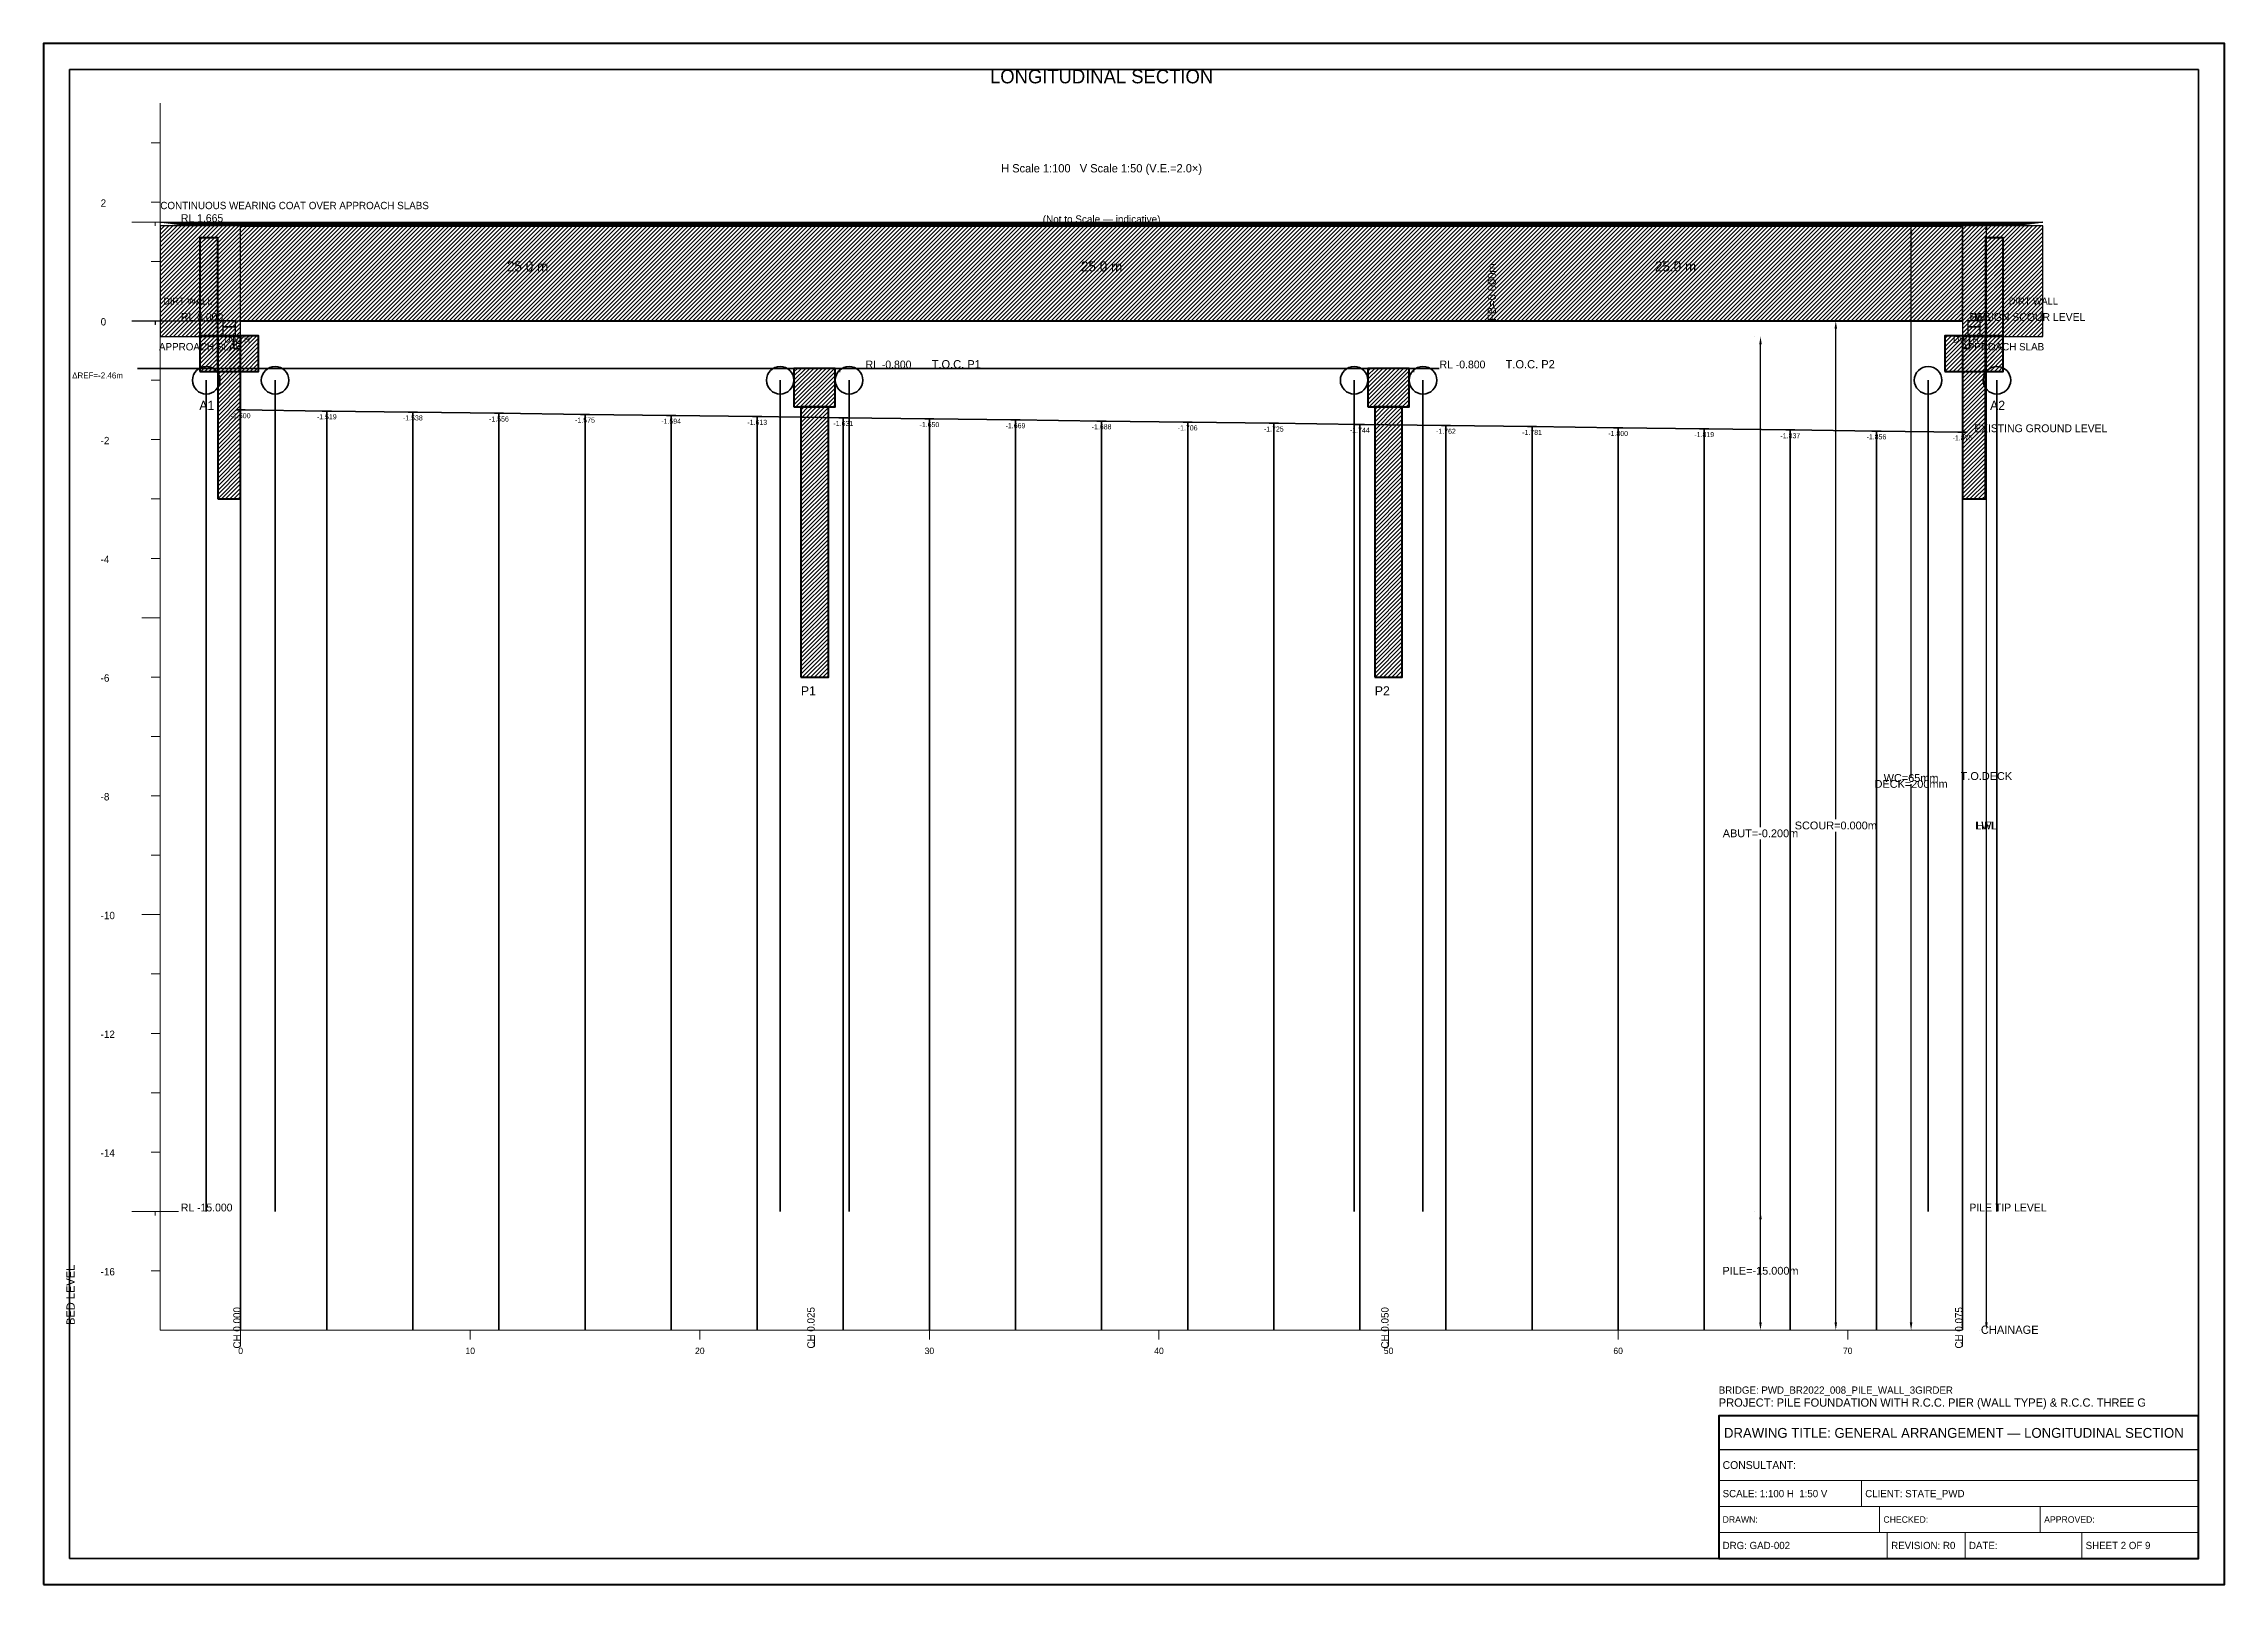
# Model space of a CAD drawing. Header units: metres. Extents: x 0 to 841, y 0 to 594.
import ezdxf
from ezdxf.enums import TextEntityAlignment as Align

# ---------------------------------------------------------------- set-up
doc = ezdxf.new("R2010")
doc.units = ezdxf.units.M
doc.linetypes.add('DASHED', pattern=[0.5, 0.375, -0.125])
doc.linetypes.add('DASHED2', pattern=[0.25, 0.1875, -0.0625])
for name, color, linetype, lineweight in [('ABUT-PROF', 4, 'Continuous', 50), ('BORDER-INNER', 7, 'Continuous', 35), ('BORDER-OUTER', 7, 'Continuous', 70), ('CIVIL-CHAINAGE', 7, 'Continuous', 18), ('CIVIL-GROUND', 3, 'Continuous', 35), ('CIVIL-HFL', 5, 'DASHED', 25), ('CIVIL-LWL', 4, 'DASHED', 18), ('CIVIL-ROAD', 7, 'Continuous', 25), ('CIVIL-SCOUR', 1, 'DASHED2', 18), ('DIM-CHAINAGE', 3, 'Continuous', 18), ('DIM-LEVEL', 3, 'Continuous', 18), ('DIM-LINEAR', 3, 'Continuous', 18), ('FOUND-PILE', 4, 'Continuous', 35), ('STRUC-HATCHING', 8, 'Continuous', 18), ('STRUC-SECTION', 2, 'Continuous', 35), ('SUB-ABUT', 3, 'Continuous', 35), ('SUB-BEARING', 5, 'Continuous', 25), ('SUB-DIRT-WALL', 3, 'Continuous', 35), ('SUB-PIER', 2, 'Continuous', 35), ('SUPER-DECK', 2, 'Continuous', 50), ('SUPER-WEARING', 8, 'Continuous', 25), ('TEXT-GENERAL', 7, 'Continuous', 18), ('TEXT-HEADER', 7, 'Continuous', 25), ('TEXT-LEVEL', 5, 'Continuous', 18), ('TEXT-SPEC', 7, 'Continuous', 13), ('TEXT-TITLE', 7, 'Continuous', 25), ('TITLEBLK-BOX', 7, 'Continuous', 50), ('TITLEBLK-TEXT', 7, 'Continuous', 18)]:
    doc.layers.add(name, color=color, linetype=linetype, lineweight=lineweight)
doc.styles.add('BRIDGE_STD', font='Arial.ttf')
doc.dimstyles.new('pmb100', dxfattribs={"dimtxt": 2.5, "dimasz": 0.9375, "dimexe": 2.5, "dimexo": 2.5, "dimtad": 0, "dimtih": 1, "dimdec": 0, "dimtxsty": 'BRIDGE_STD', "dimcen": 2.5, "dimazin": 3, "dimtfac": 1, "dimtmove": 0, "dimatfit": 3})

msp = doc.modelspace()

# ---------------------------------------------------------------- hatches: boundary and pattern name
at = {"layer": 'STRUC-HATCHING'}
h = msp.add_hatch(dxfattribs=at)
h.set_pattern_fill('ANSI31', scale=0.354146)
h.paths.add_polyline_path([(45, 481.05), (75.99, 481.05), (75.99, 523.73), (45, 523.73)])
h = msp.add_hatch(dxfattribs=at)
h.set_pattern_fill('ANSI31', scale=0.354146)
h.paths.add_polyline_path([(75.99, 487.11), (740.01, 487.11), (740.01, 523.73), (75.99, 523.73)])
h = msp.add_hatch(dxfattribs=at)
h.set_pattern_fill('ANSI31', scale=0.354146)
h.paths.add_polyline_path([(740.01, 481.05), (771, 481.05), (771, 523.73), (740.01, 523.73)])
h = msp.add_hatch(dxfattribs=at)
h.set_pattern_fill('ANSI31', scale=0.354146)
h.paths.add_polyline_path([(60.27, 467.66), (67.13, 467.66), (67.13, 519.16), (60.27, 519.16)])
h = msp.add_hatch(dxfattribs=at)
h.set_pattern_fill('ANSI31', scale=0.354146)
h.paths.add_polyline_path([(748.87, 467.66), (755.73, 467.66), (755.73, 519.16), (748.87, 519.16)])
h = msp.add_hatch(dxfattribs=at)
h.set_pattern_fill('ANSI31', scale=0.354146)
h.paths.add_polyline_path([(60.27, 467.66), (82.85, 467.66), (82.85, 481.39), (60.27, 481.39)])
h = msp.add_hatch(dxfattribs=at)
h.set_pattern_fill('ANSI31', scale=0.354146)
h.paths.add_polyline_path([(67.13, 418.45), (75.99, 418.45), (75.99, 481.39), (67.13, 481.39)])
h = msp.add_hatch(dxfattribs=at)
h.set_pattern_fill('ANSI31', scale=0.354146)
h.paths.add_polyline_path([(733.15, 467.66), (755.73, 467.66), (755.73, 481.39), (733.15, 481.39)])
h = msp.add_hatch(dxfattribs=at)
h.set_pattern_fill('ANSI31', scale=0.354146)
h.paths.add_polyline_path([(740.01, 418.45), (748.87, 418.45), (748.87, 481.39), (740.01, 481.39)])
h = msp.add_hatch(dxfattribs=at)
h.set_pattern_fill('ANSI31', scale=0.354146)
h.paths.add_polyline_path([(289.36, 453.92), (305.3, 453.92), (305.3, 468.8), (289.36, 468.8)])
h = msp.add_hatch(dxfattribs=at)
h.set_pattern_fill('ANSI31', scale=0.354146)
h.paths.add_polyline_path([(510.7, 453.92), (526.64, 453.92), (526.64, 468.8), (510.7, 468.8)])
h = msp.add_hatch(dxfattribs=at)
h.set_pattern_fill('ANSI31', scale=0.354146)
h.paths.add_polyline_path([(292.02, 349.78), (302.64, 349.78), (302.64, 453.92), (292.02, 453.92)])
h = msp.add_hatch(dxfattribs=at)
h.set_pattern_fill('ANSI31', scale=0.354146)
h.paths.add_polyline_path([(513.36, 349.78), (523.98, 349.78), (523.98, 453.92), (513.36, 453.92)])
at = {"layer": 'SUPER-WEARING'}
h = msp.add_hatch(dxfattribs=at)
h.set_pattern_fill('SOLID')
h.paths.add_polyline_path([(45, 525.22), (771, 525.22), (759.49, 523.73), (56.51, 523.73)])

# ---------------------------------------------------------------- linework, layer by layer
at = {"layer": 'ABUT-PROF', "lineweight": 35}
for points in [[(73.33, 476.47), (75.99, 476.47), (75.99, 481.05), (73.33, 481.05), (73.33, 476.47)], [(740.01, 476.47), (742.67, 476.47), (742.67, 481.05), (740.01, 481.05), (740.01, 476.47)]]:
    msp.add_lwpolyline(points, dxfattribs=at)
at = {"layer": 'BORDER-INNER'}
msp.add_lwpolyline([(10, 10), (831, 10), (831, 584), (10, 584), (10, 10)], dxfattribs=at)
at = {"layer": 'BORDER-OUTER'}
msp.add_lwpolyline([(0, 0), (841, 0), (841, 594), (0, 594), (0, 0)], dxfattribs=at)
at = {"layer": 'CIVIL-CHAINAGE'}
for p, q in [((45, 98), (740.01, 98)), ((75.99, 98), (75.99, 94.46)), ((75.99, 96), (75.99, 91.75)), ((164.52, 98), (164.52, 94.46)), ((253.06, 98), (253.06, 94.46)), ((297.33, 96), (297.33, 91.75)), ((341.6, 98), (341.6, 94.46)), ((430.13, 98), (430.13, 94.46)), ((518.67, 98), (518.67, 94.46)), ((518.67, 96), (518.67, 91.75)), ((607.21, 98), (607.21, 94.46)), ((695.74, 98), (695.74, 94.46)), ((740.01, 96), (740.01, 91.75))]:
    msp.add_line(p, q, dxfattribs=at)
at = {"layer": 'CIVIL-GROUND', "color": 3}
for p, q in [((74.22, 452.78), (77.76, 452.78)), ((107.42, 452.35), (110.96, 452.35)), ((140.62, 451.92), (144.16, 451.92)), ((173.82, 451.49), (177.36, 451.49)), ((207.02, 451.06), (210.56, 451.06)), ((240.22, 450.63), (243.76, 450.63)), ((273.42, 450.2), (276.97, 450.2)), ((306.63, 449.77), (310.17, 449.77)), ((339.83, 449.35), (343.37, 449.35)), ((373.03, 448.92), (376.57, 448.92)), ((406.23, 448.49), (409.77, 448.49)), ((439.43, 448.06), (442.97, 448.06)), ((472.63, 447.63), (476.17, 447.63)), ((505.83, 447.2), (509.37, 447.2)), ((539.03, 446.77), (542.58, 446.77)), ((572.24, 446.34), (575.78, 446.34)), ((605.44, 445.91), (608.98, 445.91)), ((638.64, 445.48), (642.18, 445.48)), ((671.84, 445.05), (675.38, 445.05)), ((705.04, 444.62), (708.58, 444.62)), ((738.24, 444.2), (741.78, 444.2))]:
    msp.add_line(p, q, dxfattribs=at)
at = {"layer": 'CIVIL-GROUND', "color": 8, "linetype": 'DASHED2'}
for p, q in [((75.99, 452.78), (75.99, 98)), ((109.19, 452.35), (109.19, 98)), ((142.39, 451.92), (142.39, 98)), ((175.59, 451.49), (175.59, 98)), ((208.79, 451.06), (208.79, 98)), ((241.99, 450.63), (241.99, 98)), ((275.2, 450.2), (275.2, 98)), ((308.4, 449.77), (308.4, 98)), ((341.6, 449.35), (341.6, 98)), ((374.8, 448.92), (374.8, 98)), ((408, 448.49), (408, 98)), ((441.2, 448.06), (441.2, 98)), ((474.4, 447.63), (474.4, 98)), ((507.6, 447.2), (507.6, 98)), ((540.8, 446.77), (540.8, 98)), ((574.01, 446.34), (574.01, 98)), ((607.21, 445.91), (607.21, 98)), ((640.41, 445.48), (640.41, 98)), ((673.61, 445.05), (673.61, 98)), ((706.81, 444.62), (706.81, 98)), ((740.01, 444.2), (740.01, 98))]:
    msp.add_line(p, q, dxfattribs=at)
at = {"layer": 'CIVIL-GROUND', "color": 3}
msp.add_lwpolyline([(75.99, 452.78), (109.19, 452.35), (142.39, 451.92), (175.59, 451.49), (208.79, 451.06), (241.99, 450.63), (275.2, 450.2), (308.4, 449.77), (341.6, 449.35), (374.8, 448.92), (408, 448.49), (441.2, 448.06), (474.4, 447.63), (507.6, 447.2), (540.8, 446.77), (574.01, 446.34), (607.21, 445.91), (640.41, 445.48), (673.61, 445.05), (706.81, 444.62), (740.01, 444.2)], dxfattribs=at)
at = {"layer": 'CIVIL-HFL'}
for p, q in [((33.97, 487.11), (52.03, 487.11)), ((43, 487.11), (43, 485.61))]:
    msp.add_line(p, q, dxfattribs=at)
at = {"layer": 'CIVIL-HFL', "color": 5}
msp.add_line((45, 487.11), (740.01, 487.11), dxfattribs=at)
at = {"layer": 'CIVIL-LWL'}
for p, q in [((33.97, 487.11), (52.03, 487.11)), ((43, 487.11), (43, 485.61))]:
    msp.add_line(p, q, dxfattribs=at)
at = {"layer": 'CIVIL-LWL', "color": 4}
msp.add_line((45, 487.11), (740.01, 487.11), dxfattribs=at)
at = {"layer": 'CIVIL-ROAD', "lineweight": 25}
for points in [[(45, 481.05), (75.99, 481.05), (75.99, 523.73), (45, 523.73), (45, 481.05)], [(740.01, 481.05), (771, 481.05), (771, 523.73), (740.01, 523.73), (740.01, 481.05)]]:
    msp.add_lwpolyline(points, dxfattribs=at)
at = {"layer": 'CIVIL-SCOUR'}
for p, q in [((33.97, 487.11), (52.03, 487.11)), ((43, 487.11), (43, 485.61))]:
    msp.add_line(p, q, dxfattribs=at)
at = {"layer": 'CIVIL-SCOUR', "color": 1}
msp.add_line((45, 487.11), (740.01, 487.11), dxfattribs=at)
at = {"layer": 'DIM-LEVEL'}
for p, q in [((45, 98), (45, 571)), ((41.46, 555.78), (45, 555.78)), ((41.46, 532.89), (45, 532.89)), ((33.97, 525.22), (52.03, 525.22)), ((43, 525.22), (43, 523.72)), ((41.46, 510), (45, 510)), ((33.97, 487.11), (52.03, 487.11)), ((37.92, 487.11), (45, 487.11)), ((43, 487.11), (43, 485.61)), ((41.46, 464.22), (45, 464.22)), ((298.04, 468.8), (316.1, 468.8)), ((307.07, 468.8), (307.07, 467.3)), ((519.38, 468.8), (537.44, 468.8)), ((528.41, 468.8), (528.41, 467.3)), ((41.46, 441.33), (45, 441.33)), ((41.46, 418.45), (45, 418.45)), ((41.46, 395.56), (45, 395.56)), ((37.92, 372.67), (45, 372.67)), ((41.46, 349.78), (45, 349.78)), ((41.46, 326.89), (45, 326.89)), ((41.46, 304), (45, 304)), ((41.46, 281.11), (45, 281.11)), ((37.92, 258.22), (45, 258.22)), ((41.46, 235.33), (45, 235.33)), ((41.46, 212.44), (45, 212.44)), ((41.46, 189.56), (45, 189.56)), ((41.46, 166.67), (45, 166.67)), ((33.97, 143.78), (52.03, 143.78)), ((37.92, 143.78), (45, 143.78)), ((43, 143.78), (43, 142.27)), ((41.46, 120.89), (45, 120.89))]:
    msp.add_line(p, q, dxfattribs=at)
at = {"layer": 'DIM-LINEAR'}
for p, q in [((540.8, 487.11), (558.51, 487.11)), ((540.8, 487.11), (558.51, 487.11)), ((555.96, 487.11), (561.06, 487.11)), ((555.96, 487.11), (561.06, 487.11))]:
    msp.add_line(p, q, dxfattribs=at)
at = {"layer": 'FOUND-PILE', "lineweight": 35}
for p, q in [((62.71, 464.22), (62.71, 143.78)), ((89.27, 464.22), (89.27, 143.78)), ((284.05, 464.22), (284.05, 143.78)), ((310.61, 464.22), (310.61, 143.78)), ((505.39, 464.22), (505.39, 143.78)), ((531.95, 464.22), (531.95, 143.78)), ((726.73, 464.22), (726.73, 143.78)), ((753.29, 464.22), (753.29, 143.78))]:
    msp.add_line(p, q, dxfattribs=at)
at = {"layer": 'FOUND-PILE'}
for centre in [(62.71, 464.22), (89.27, 464.22), (284.05, 464.22), (310.61, 464.22), (505.39, 464.22), (531.95, 464.22), (726.73, 464.22), (753.29, 464.22)]:
    msp.add_circle(centre, 5.31, dxfattribs=at)
at = {"layer": 'STRUC-SECTION', "color": 8, "linetype": 'DASHED'}
for p in [(316.81, 468.8), (538.15, 468.8)]:
    msp.add_line(p, (36.15, 468.8), dxfattribs=at)
at = {"layer": 'SUB-ABUT', "lineweight": 40}
for points in [[(60.27, 467.66), (82.85, 467.66), (82.85, 481.39), (60.27, 481.39), (60.27, 467.66)], [(67.13, 418.45), (75.99, 418.45), (75.99, 481.39), (67.13, 481.39), (67.13, 418.45)], [(733.15, 467.66), (755.73, 467.66), (755.73, 481.39), (733.15, 481.39), (733.15, 467.66)], [(740.01, 418.45), (748.87, 418.45), (748.87, 481.39), (740.01, 481.39), (740.01, 418.45)]]:
    msp.add_lwpolyline(points, dxfattribs=at)
at = {"layer": 'SUB-ABUT', "lineweight": 30}
for points in [[(69.13, 481.39), (74, 481.39), (74, 484.82), (69.13, 484.82), (69.13, 481.39)], [(742, 481.39), (746.87, 481.39), (746.87, 484.82), (742, 484.82), (742, 481.39)]]:
    msp.add_lwpolyline(points, dxfattribs=at)
at = {"layer": 'SUB-BEARING', "lineweight": 30}
for points in [[(69.13, 484.82), (74, 484.82), (74, 487.11), (69.13, 487.11), (69.13, 484.82)], [(742, 484.82), (746.87, 484.82), (746.87, 487.11), (742, 487.11), (742, 484.82)]]:
    msp.add_lwpolyline(points, dxfattribs=at)
at = {"layer": 'SUB-DIRT-WALL', "lineweight": 40}
for points in [[(60.27, 467.66), (67.13, 467.66), (67.13, 519.16), (60.27, 519.16), (60.27, 467.66)], [(748.87, 467.66), (755.73, 467.66), (755.73, 519.16), (748.87, 519.16), (748.87, 467.66)]]:
    msp.add_lwpolyline(points, dxfattribs=at)
at = {"layer": 'SUB-PIER', "lineweight": 40}
for points in [[(289.36, 453.92), (305.3, 453.92), (305.3, 468.8), (289.36, 468.8), (289.36, 453.92)], [(510.7, 453.92), (526.64, 453.92), (526.64, 468.8), (510.7, 468.8), (510.7, 453.92)], [(292.02, 349.78), (302.64, 349.78), (302.64, 453.92), (292.02, 453.92), (292.02, 349.78)], [(513.36, 349.78), (523.98, 349.78), (523.98, 453.92), (513.36, 453.92), (513.36, 349.78)]]:
    msp.add_lwpolyline(points, dxfattribs=at)
at = {"layer": 'SUPER-DECK'}
for p, q in [((75.99, 523.73), (740.01, 523.73)), ((75.99, 487.11), (740.01, 487.11))]:
    msp.add_line(p, q, dxfattribs=at)
at = {"layer": 'SUPER-DECK', "lineweight": 25}
for p, q in [((75.99, 487.11), (75.99, 523.73)), ((740.01, 487.11), (740.01, 523.73))]:
    msp.add_line(p, q, dxfattribs=at)
at = {"layer": 'SUPER-WEARING', "lineweight": 25}
msp.add_lwpolyline([(45, 525.22), (771, 525.22), (759.49, 523.73), (56.51, 523.73), (45, 525.22)], dxfattribs=at)
at = {"layer": 'TITLEBLK-BOX', "lineweight": 50}
msp.add_lwpolyline([(646, 10), (831, 10), (831, 65), (646, 65), (646, 10)], dxfattribs=at)
at = {"layer": 'TITLEBLK-BOX', "lineweight": 30}
msp.add_lwpolyline([(646, 52), (831, 52), (831, 65), (646, 65), (646, 52)], dxfattribs=at)
at = {"layer": 'TITLEBLK-BOX', "lineweight": 18}
for points in [[(646, 40), (831, 40), (831, 52), (646, 52), (646, 40)], [(646, 30), (701, 30), (701, 40), (646, 40), (646, 30)], [(701, 30), (831, 30), (831, 40), (701, 40), (701, 30)], [(646, 20), (708, 20), (708, 30), (646, 30), (646, 20)], [(708, 20), (770, 20), (770, 30), (708, 30), (708, 20)], [(770, 20), (831, 20), (831, 30), (770, 30), (770, 20)], [(646, 10), (711, 10), (711, 20), (646, 20), (646, 10)], [(711, 10), (741, 10), (741, 20), (711, 20), (711, 10)], [(741, 10), (786, 10), (786, 20), (741, 20), (741, 10)], [(786, 10), (831, 10), (831, 20), (786, 20), (786, 10)]]:
    msp.add_lwpolyline(points, dxfattribs=at)

# ---------------------------------------------------------------- texts
at = {"layer": 'CIVIL-GROUND', "color": 3}
msp.add_text('EXISTING GROUND LEVEL', height=3.0102, dxfattribs=at).set_placement((744.44, 444.2))
at = {"layer": 'CIVIL-HFL', "color": 5}
msp.add_text('HFL', height=3.01, dxfattribs=at).set_placement((742.67, 487.11))
at = {"layer": 'CIVIL-LWL', "color": 4}
msp.add_text('LWL', height=3.01, dxfattribs=at).set_placement((742.67, 487.11))
at = {"layer": 'CIVIL-SCOUR', "color": 1}
msp.add_text('DESIGN SCOUR LEVEL', height=3.0102, dxfattribs=at).set_placement((742.67, 487.11))
at = {"layer": 'DIM-CHAINAGE'}
for s, p in [('CH 0.000', (75.99, 90.9)), ('CH 0.025', (297.33, 90.9)), ('CH 0.050', (518.67, 90.9)), ('CH 0.075', (740.01, 90.9))]:
    msp.add_text(s, height=2.833, rotation=90, dxfattribs=at).set_placement(p)
at = {"layer": 'DIM-LINEAR'}
msp.add_text('FB=0.000m', height=3.187, rotation=90, dxfattribs=at).set_placement((560.11, 487.11))
at = {"layer": 'TEXT-GENERAL'}
for p in [(186.66, 506.17), (408, 506.17), (629.34, 506.17)]:
    msp.add_text('25.0 m', height=3.896, dxfattribs=at).set_placement(p, align=Align.CENTER)
for s, height, p in [('A1', 3.541, (60.05, 452.78)), ('A2', 3.541, (750.64, 452.78)), ('P1', 3.541, (292.02, 342.7)), ('P2', 3.541, (513.36, 342.7)), ('PILE TIP LEVEL', 3.0102, (742.67, 143.78))]:
    msp.add_text(s, height=height, dxfattribs=at).set_placement(p)
at = {"layer": 'TEXT-HEADER'}
msp.add_text('LONGITUDINAL SECTION', height=5.3122, dxfattribs=at).set_placement((408, 578.69), align=Align.CENTER)
for s, p in [('T.O.C. P1', (342.48, 468.8)), ('T.O.C. P2', (563.82, 468.8))]:
    msp.add_text(s, height=3.187, dxfattribs=at).set_placement(p)
at = {"layer": 'TEXT-LEVEL'}
for s, height, p in [('2', 2.83, (22, 531.12)), ('RL 1.665', 3.01, (52.93, 525.22)), ('0', 2.83, (22, 485.34)), ('RL 0.000', 3.01, (52.93, 487.11)), ('RL 0.000', 3.01, (52.93, 487.11)), ('RL 0.000', 3.01, (52.93, 487.11)), ('RL 0.000', 3.01, (52.93, 487.11)), ('RL -0.800', 3.01, (317, 468.8)), ('RL -0.800', 3.01, (538.34, 468.8)), ('-2', 2.833, (22, 439.56)), ('-4', 2.833, (22, 393.79)), ('-6', 2.833, (22, 348.01)), ('-8', 2.833, (22, 302.23)), ('-10', 2.833, (22, 256.45)), ('-12', 2.833, (22, 210.67)), ('-14', 2.833, (22, 164.9)), ('RL -15.000', 3.01, (52.93, 143.78)), ('-16', 2.833, (22, 119.12)), ('CHAINAGE', 3.187, (747.1, 96.58))]:
    msp.add_text(s, height=height, dxfattribs=at).set_placement(p)
at = {"layer": 'TEXT-LEVEL', "color": 8}
for s, p in [('-1.500', (75.99, 449.59)), ('-1.519', (109.19, 449.16)), ('-1.538', (142.39, 448.73)), ('-1.556', (175.59, 448.3)), ('-1.575', (208.79, 447.87)), ('-1.594', (241.99, 447.45)), ('-1.613', (275.2, 447.02)), ('-1.631', (308.4, 446.59)), ('-1.650', (341.6, 446.16)), ('-1.669', (374.8, 445.73)), ('-1.688', (408, 445.3)), ('-1.706', (441.2, 444.87)), ('-1.725', (474.4, 444.44)), ('-1.744', (507.6, 444.01)), ('-1.762', (540.8, 443.58)), ('-1.781', (574.01, 443.15)), ('-1.800', (607.21, 442.72)), ('-1.819', (640.41, 442.3)), ('-1.837', (673.61, 441.87)), ('-1.856', (706.81, 441.44)), ('-1.875', (740.01, 441.01))]:
    msp.add_text(s, height=1.948, dxfattribs=at).set_placement(p, align=Align.CENTER)
at = {"layer": 'TEXT-LEVEL'}
msp.add_text('BED LEVEL', height=3.187, rotation=90, dxfattribs=at).set_placement((12, 100))
for s, height, p in [('0', 2.48, (75.99, 88.79)), ('10', 2.479, (164.52, 88.79)), ('20', 2.479, (253.06, 88.79)), ('30', 2.479, (341.6, 88.79)), ('40', 2.479, (430.13, 88.79)), ('50', 2.479, (518.67, 88.79)), ('60', 2.479, (607.21, 88.79)), ('70', 2.479, (695.74, 88.79))]:
    msp.add_text(s, height=height, dxfattribs=at).set_placement(p, align=Align.CENTER)
at = {"layer": 'TEXT-SPEC'}
for s, height, p in [('H Scale 1:100   V Scale 1:50 (V.E.=2.0×)', 3.1873, (408, 544.35)), ('APPROACH SLAB', 2.8332, (60.49, 475.73)), ('APPROACH SLAB', 2.8332, (755.51, 475.73))]:
    msp.add_text(s, height=height, dxfattribs=at).set_placement(p, align=Align.CENTER)
at = {"layer": 'TEXT-SPEC', "color": 8}
for s, height, p in [('CONTINUOUS WEARING COAT OVER APPROACH SLABS', 2.8332, (45, 530.18)), ('ΔREF=-2.46m', 2.302, (11, 464.91)), ('ΔREF=-2.46m', 2.302, (11, 464.91))]:
    msp.add_text(s, height=height, dxfattribs=at).set_placement(p)
msp.add_text('(Not to Scale — indicative)', height=2.8686, dxfattribs=at).set_placement((408, 524.9), align=Align.CENTER)
at = {"layer": 'TEXT-SPEC'}
for p in [(46.1, 493.41), (757.86, 493.41)]:
    msp.add_text('DIRT WALL', height=2.656, dxfattribs=at).set_placement(p)
at = {"layer": 'TEXT-SPEC', "color": 4}
for p in [(74.66, 478.76), (741.34, 478.76)]:
    msp.add_text('DWTH', height=2.479, dxfattribs=at).set_placement(p, align=Align.CENTER)
at = {"layer": 'TEXT-TITLE'}
for s, height, p in [('PROJECT: PILE FOUNDATION WITH R.C.C. PIER (WALL TYPE) & R.C.C. THREE G', 3.2, (646, 68.5)), ('DRAWING TITLE: GENERAL ARRANGEMENT — LONGITUDINAL SECTION', 3.8, (648, 56.5))]:
    msp.add_text(s, height=height, dxfattribs=at).set_placement(p)
at = {"layer": 'TITLEBLK-TEXT'}
for s, height, p in [('BRIDGE: PWD_BR2022_008_PILE_WALL_3GIRDER', 2.8, (646, 73.5)), ('CONSULTANT: ', 3, (647.5, 44.5)), ('SCALE: 1:100 H  1:50 V', 2.8, (647.5, 33.6)), ('CLIENT: STATE_PWD', 2.8, (702.5, 33.6)), ('DRAWN: ', 2.5, (647.5, 23.75)), ('CHECKED: ', 2.5, (709.5, 23.75)), ('APPROVED: ', 2.5, (771.5, 23.75)), ('DRG: GAD-002', 2.8, (647.5, 13.6)), ('REVISION: R0', 2.8, (712.5, 13.6)), ('DATE: ', 2.8, (742.5, 13.6)), ('SHEET 2 OF 9', 2.8, (787.5, 13.6))]:
    msp.add_text(s, height=height, dxfattribs=at).set_placement(p)

# ---------------------------------------------------------------- dimensions: what is measured, and where the dimension line sits
at = {"layer": 'DIM-LINEAR'}
for base, p1, p2, text in [((720.18, 98), (720.18, 98), (720.18, 523.73), 'WC=65mm'), ((749.22, 98), (749.22, 98), (749.22, 525.22), 'T.O.DECK'), ((720.18, 98), (720.18, 98), (720.18, 519.16), 'DECK=200mm'), ((662.1, 98), (662.1, 98), (662.1, 481.05), 'ABUT=-0.200m'), ((691.14, 98), (691.14, 98), (691.14, 487.11), 'SCOUR=0.000m'), ((749.22, 98), (749.22, 98), (749.22, 487.11), 'LWL'), ((749.22, 98), (749.22, 98), (749.22, 487.11), 'HFL'), ((662.1, 98), (662.1, 98), (662.1, 143.78), 'PILE=-15.000m')]:
    msp.add_linear_dim(base=base, p1=p1, p2=p2, angle=90, text=text, dimstyle='pmb100', override={"dimtxt": 3.010244, "dimasz": 3.010244, "dimgap": 1.204098, "dimclrt": 3}, dxfattribs=at).render()

doc.saveas('drawing.dxf')
